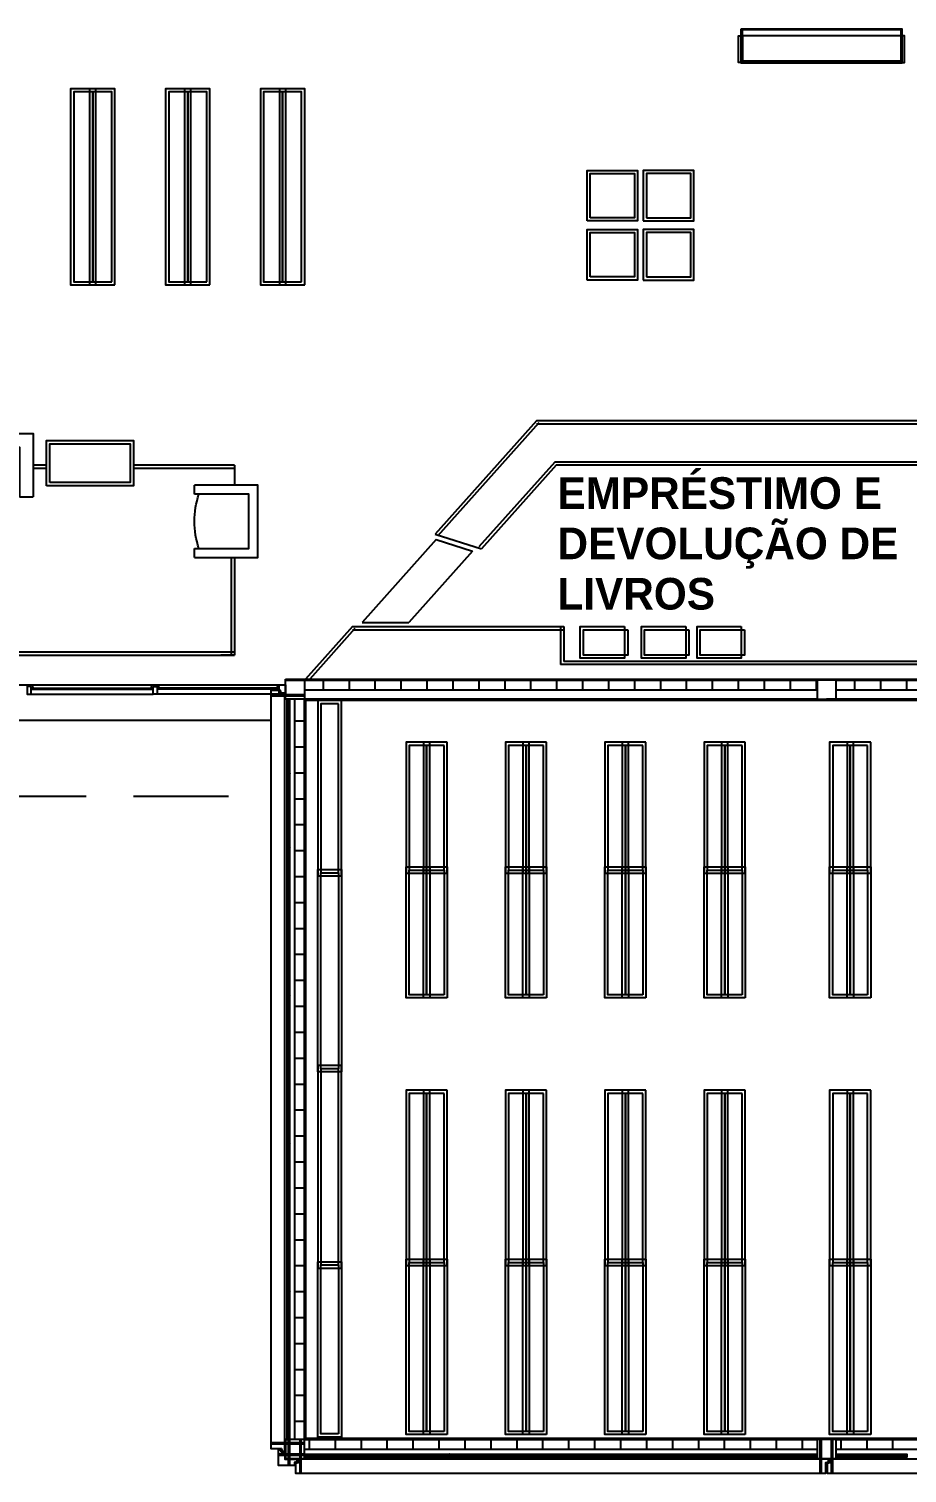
# Model space of a CAD drawing. Extents: x 2217 to 2324, y 363 to 419.
# Drawn here: x 2238.87 to 2252.74, y 364.52 to 387.34 of the extents above; entities that cross this region are included whole.
import ezdxf

# ---------------------------------------------------------------- set-up
doc = ezdxf.new("R2010")
doc.units = 0
doc.header["$LTSCALE"] = 12
doc.header["$MEASUREMENT"] = 0
doc.linetypes.add('HIDDEN', pattern=[0.375, 0.25, -0.125])
doc.layers.get('0').update_dxf_attribs({"linetype": 'CONTINUOUS'})
for name, color, linetype in [('AISLACION', 2, 'CONTINUOUS'), ('ANAQUELES', 2, 'CONTINUOUS'), ('CARPINTERIA', 2, 'CONTINUOUS'), ('ESTRUCTURA', 7, 'CONTINUOUS'), ('MUEBLES', 2, 'CONTINUOUS'), ('MURO-INT', 4, 'CONTINUOUS'), ('NOMBRES3', 3, 'CONTINUOUS'), ('PREMOLDHORMIGON', 7, 'CONTINUOUS'), ('PROYECCIÓN', 4, 'HIDDEN'), ('VIDRIO', 8, 'CONTINUOUS')]:
    doc.layers.add(name, color=color, linetype=linetype)
doc.styles.add('NOMBRES3', font='cityb___.ttf')
pattern_1 = [(315, (0, 0), (0.006187184335, 0.006187184335), []), (45, (0, 0), (-0.006187184335, 0.006187184335), [])]
pattern_2 = [(315, (0, -0.082716), (0.006187184335, 0.006187184335), []), (45, (0, -0.082716), (-0.006187184335, 0.006187184335), [])]

# ---------------------------------------------------------------- blocks, each defined once
blk = doc.blocks.new('MHPLS514')
for p, q in [((-0.3, -0.65), (-0.3, -0.1)), ((-0.4, -0.7), (-0.3, -0.7)), ((0.3, -0.7), (0.4, -0.7))]:
    blk.add_line(p, q)
for points in [[(-0.4, -0.7), (-0.4, 0), (0.4, 0), (0.4, -0.7)], [(-0.3, -0.7), (-0.3, -0.1), (0.3, -0.1), (0.3, -0.7)]]:
    blk.add_lwpolyline(points)
blk.add_arc((0, 0.225), 0.925, 251.0754, 288.9246)
blk = doc.blocks.new('MHPLS515')
for p, q in [((-0.3, -0.657), (-0.3, -0.15)), ((0.3, -0.657), (0.3, -0.15)), ((-0.85, -0.7), (-1, -0.7)), ((1, -0.7), (0.85, -0.7))]:
    blk.add_line(p, q)
for points in [[(1, -0.7), (1, 0), (-1, 0), (-1, -0.7)], [(0.85, -0.7), (0.85, -0.15), (-0.85, -0.15), (-0.85, -0.7)]]:
    blk.add_lwpolyline(points)
for centre, start, end in [((-0.6, 0.358), 256.338, 286.4652), ((0, 0.358), 253.5348, 286.4652), ((0.6, 0.358), 253.5348, 283.662)]:
    blk.add_arc(centre, 1.058, start, end)

msp = doc.modelspace()

# ---------------------------------------------------------------- hatches: boundary and pattern name
at = {"layer": 'AISLACION'}
h = msp.add_hatch(dxfattribs=at)
h.set_pattern_fill('ANSI37', color=8, scale=0.07, angle=-90, style=0)
h.set_pattern_definition(pattern_1)
h.paths.add_polyline_path([(2242.941, 375.582), (2242.992, 375.582), (2242.992, 376.747), (2242.941, 376.747)])
h = msp.add_hatch(dxfattribs=at)
h.set_pattern_fill('ANSI37', color=8, scale=0.07, angle=-90, style=0)
h.set_pattern_definition(pattern_1)
h.paths.add_polyline_path([(2242.941, 374.412), (2242.992, 374.412), (2242.992, 375.577), (2242.941, 375.577)])
h = msp.add_hatch(dxfattribs=at)
h.set_pattern_fill('ANSI37', color=8, scale=0.07, angle=-90, style=0)
h.set_pattern_definition(pattern_1)
h.paths.add_polyline_path([(2242.941, 373.242), (2242.992, 373.242), (2242.992, 374.407), (2242.941, 374.407)])
h = msp.add_hatch(dxfattribs=at)
h.set_pattern_fill('ANSI37', color=8, scale=0.07, angle=-90, style=0)
h.set_pattern_definition(pattern_1)
h.paths.add_polyline_path([(2242.941, 372.072), (2242.992, 372.072), (2242.992, 373.237), (2242.941, 373.237)])
h = msp.add_hatch(dxfattribs=at)
h.set_pattern_fill('ANSI37', color=8, scale=0.07, angle=-90, style=0)
h.set_pattern_definition(pattern_1)
h.paths.add_polyline_path([(2242.941, 370.902), (2242.992, 370.902), (2242.992, 372.067), (2242.941, 372.067)])
h = msp.add_hatch(dxfattribs=at)
h.set_pattern_fill('ANSI37', color=8, scale=0.07, angle=-90, style=0)
h.set_pattern_definition(pattern_1)
h.paths.add_polyline_path([(2242.941, 369.732), (2242.992, 369.732), (2242.992, 370.897), (2242.941, 370.897)])
h = msp.add_hatch(dxfattribs=at)
h.set_pattern_fill('ANSI37', color=8, scale=0.07, angle=-90, style=0)
h.set_pattern_definition(pattern_1)
h.paths.add_polyline_path([(2242.941, 368.562), (2242.992, 368.562), (2242.992, 369.727), (2242.941, 369.727)])
h = msp.add_hatch(dxfattribs=at)
h.set_pattern_fill('ANSI37', color=8, scale=0.07, angle=-90, style=0)
h.set_pattern_definition(pattern_1)
h.paths.add_polyline_path([(2242.941, 367.392), (2242.992, 367.392), (2242.992, 368.557), (2242.941, 368.557)])
h = msp.add_hatch(dxfattribs=at)
h.set_pattern_fill('ANSI37', color=8, scale=0.07, angle=-90, style=0)
h.set_pattern_definition(pattern_1)
h.paths.add_polyline_path([(2242.941, 366.222), (2242.992, 366.222), (2242.992, 367.387), (2242.941, 367.387)])
h = msp.add_hatch(dxfattribs=at)
h.set_pattern_fill('ANSI37', color=8, scale=0.07, angle=-90, style=0)
h.set_pattern_definition(pattern_1)
h.paths.add_polyline_path([(2242.941, 365.052), (2242.992, 365.052), (2242.992, 366.217), (2242.941, 366.217)])
h = msp.add_hatch(dxfattribs=at)
h.set_pattern_fill('ANSI37', color=8, scale=0.07, angle=-90, style=0)
h.set_pattern_definition(pattern_2)
h.paths.add_polyline_path([(2243.221, 364.769), (2243.221, 364.82), (2244.341, 364.82), (2244.341, 364.769)])
h = msp.add_hatch(dxfattribs=at)
h.set_pattern_fill('ANSI37', color=8, scale=0.07, angle=-90, style=0)
h.set_pattern_definition(pattern_2)
h.paths.add_polyline_path([(2244.346, 364.769), (2244.346, 364.82), (2245.511, 364.82), (2245.511, 364.769)])
h = msp.add_hatch(dxfattribs=at)
h.set_pattern_fill('ANSI37', color=8, scale=0.07, angle=-90, style=0)
h.set_pattern_definition(pattern_2)
h.paths.add_polyline_path([(2245.516, 364.769), (2245.516, 364.82), (2246.681, 364.82), (2246.681, 364.769)])
h = msp.add_hatch(dxfattribs=at)
h.set_pattern_fill('ANSI37', color=8, scale=0.07, angle=-90, style=0)
h.set_pattern_definition(pattern_2)
h.paths.add_polyline_path([(2246.686, 364.769), (2246.686, 364.82), (2247.851, 364.82), (2247.851, 364.769)])
h = msp.add_hatch(dxfattribs=at)
h.set_pattern_fill('ANSI37', color=8, scale=0.07, angle=-90, style=0)
h.set_pattern_definition(pattern_1)
h.paths.add_polyline_path([(2247.856, 364.769), (2247.856, 364.82), (2249.021, 364.82), (2249.021, 364.769)])
h = msp.add_hatch(dxfattribs=at)
h.set_pattern_fill('ANSI37', color=8, scale=0.07, angle=-90, style=0)
h.set_pattern_definition(pattern_2)
h.paths.add_polyline_path([(2249.026, 364.769), (2249.026, 364.82), (2250.191, 364.82), (2250.191, 364.769)])
h = msp.add_hatch(dxfattribs=at)
h.set_pattern_fill('ANSI37', color=8, scale=0.07, angle=-90, style=0)
h.set_pattern_definition(pattern_2)
h.paths.add_polyline_path([(2250.196, 364.769), (2250.196, 364.82), (2251.316, 364.82), (2251.316, 364.769)])
h = msp.add_hatch(dxfattribs=at)
h.set_pattern_fill('ANSI37', color=8, scale=0.07, angle=-90, style=0)
h.set_pattern_definition(pattern_1)
h.paths.add_polyline_path([(2251.621, 364.769), (2251.621, 364.82), (2252.741, 364.82), (2252.741, 364.769)])
at = {"layer": 'MURO-INT'}
h = msp.add_hatch(dxfattribs=at)
h.set_pattern_fill('_U', color=2, scale=0.41, angle=90, style=0, pattern_type=0)
h.set_pattern_definition([(90, (0, 0), (-0.41, 3e-17), [])])
h.paths.add_polyline_path([(2251.321, 377.049), (2243.221, 377.049), (2243.221, 376.899), (2251.321, 376.899)])
h = msp.add_hatch(dxfattribs=at)
h.set_pattern_fill('_U', color=2, scale=0.41, angle=90, style=0, pattern_type=0)
h.set_pattern_definition([(90, (8.4, 0), (-0.41, 3e-17), [])])
h.paths.add_polyline_path([(2259.721, 377.049), (2251.621, 377.049), (2251.621, 376.899), (2259.721, 376.899)])
h = msp.add_hatch(dxfattribs=at)
h.set_pattern_fill('_U,_O', color=2, scale=0.41, pattern_type=0)
h.set_pattern_definition([(0, (25.2, 777.7983), (0, -0.41), [])])
h.paths.add_polyline_path([(2243.221, 365.049), (2243.071, 365.049), (2243.071, 376.749), (2243.221, 376.749)])
h = msp.add_hatch(dxfattribs=at)
h.set_pattern_fill('_U,_O', color=2, scale=0.41, angle=90, pattern_type=0)
h.set_pattern_definition([(270, (25.2, 777.7983), (-0.41, -3e-17), [])])
h.paths.add_polyline_path([(2251.321, 364.899), (2243.221, 364.899), (2243.221, 365.049), (2251.321, 365.049)])
h = msp.add_hatch(dxfattribs=at)
h.set_pattern_fill('_U,_O', color=2, scale=0.41, angle=90, pattern_type=0)
h.set_pattern_definition([(270, (33.6, 777.7983), (-0.41, -3e-17), [])])
h.paths.add_polyline_path([(2259.721, 364.899), (2251.621, 364.899), (2251.621, 365.049), (2259.721, 365.049)])

# ---------------------------------------------------------------- linework, layer by layer
at = {"layer": 'AISLACION'}
for points in [[(2242.941, 375.582), (2242.992, 375.582), (2242.992, 376.747), (2242.941, 376.747)], [(2242.941, 374.412), (2242.992, 374.412), (2242.992, 375.577), (2242.941, 375.577)], [(2242.941, 373.242), (2242.992, 373.242), (2242.992, 374.407), (2242.941, 374.407)], [(2242.941, 372.072), (2242.992, 372.072), (2242.992, 373.237), (2242.941, 373.237)], [(2242.941, 370.902), (2242.992, 370.902), (2242.992, 372.067), (2242.941, 372.067)], [(2242.941, 369.732), (2242.992, 369.732), (2242.992, 370.897), (2242.941, 370.897)], [(2242.941, 368.562), (2242.992, 368.562), (2242.992, 369.727), (2242.941, 369.727)], [(2242.941, 367.392), (2242.992, 367.392), (2242.992, 368.557), (2242.941, 368.557)], [(2242.941, 366.222), (2242.992, 366.222), (2242.992, 367.387), (2242.941, 367.387)], [(2242.941, 365.052), (2242.992, 365.052), (2242.992, 366.217), (2242.941, 366.217)], [(2243.221, 364.769), (2243.221, 364.82), (2244.341, 364.82), (2244.341, 364.769)], [(2244.346, 364.769), (2244.346, 364.82), (2245.511, 364.82), (2245.511, 364.769)], [(2245.516, 364.769), (2245.516, 364.82), (2246.681, 364.82), (2246.681, 364.769)], [(2246.686, 364.769), (2246.686, 364.82), (2247.851, 364.82), (2247.851, 364.769)], [(2247.856, 364.769), (2247.856, 364.82), (2249.021, 364.82), (2249.021, 364.769)], [(2249.026, 364.769), (2249.026, 364.82), (2250.191, 364.82), (2250.191, 364.769)], [(2250.196, 364.769), (2250.196, 364.82), (2251.316, 364.82), (2251.316, 364.769)], [(2251.621, 364.769), (2251.621, 364.82), (2252.741, 364.82), (2252.741, 364.769)]]:
    msp.add_lwpolyline(points, close=True, dxfattribs=at)
at = {"layer": 'ANAQUELES', "color": 8}
for points in [[(2239.926, 383.299), (2239.926, 386.399), (2239.526, 386.399), (2239.526, 383.299)], [(2240.226, 383.299), (2240.226, 386.399), (2239.826, 386.399), (2239.826, 383.299)], [(2241.426, 383.299), (2241.426, 386.399), (2241.026, 386.399), (2241.026, 383.299)], [(2241.726, 383.299), (2241.726, 386.399), (2241.326, 386.399), (2241.326, 383.299)], [(2242.926, 383.299), (2242.926, 386.399), (2242.526, 386.399), (2242.526, 383.299)], [(2243.226, 383.299), (2243.226, 386.399), (2242.826, 386.399), (2242.826, 383.299)], [(2243.807, 376.729), (2243.432, 376.729), (2243.432, 373.959), (2243.807, 373.959)], [(2245.202, 376.069), (2244.827, 376.069), (2244.827, 373.999), (2245.202, 373.999)], [(2245.477, 376.069), (2245.102, 376.069), (2245.102, 373.999), (2245.477, 373.999)], [(2246.772, 376.069), (2246.397, 376.069), (2246.397, 373.999), (2246.772, 373.999)], [(2247.047, 376.069), (2246.672, 376.069), (2246.672, 373.999), (2247.047, 373.999)], [(2248.342, 376.069), (2247.967, 376.069), (2247.967, 373.999), (2248.342, 373.999)], [(2248.617, 376.069), (2248.242, 376.069), (2248.242, 373.999), (2248.617, 373.999)], [(2249.912, 376.069), (2249.537, 376.069), (2249.537, 373.999), (2249.912, 373.999)], [(2250.187, 376.069), (2249.812, 376.069), (2249.812, 373.999), (2250.187, 373.999)], [(2251.895, 376.069), (2251.52, 376.069), (2251.52, 373.999), (2251.895, 373.999)], [(2252.17, 376.069), (2251.795, 376.069), (2251.795, 373.999), (2252.17, 373.999)], [(2243.807, 370.859), (2243.432, 370.859), (2243.432, 374.059), (2243.807, 374.059)], [(2245.202, 372.029), (2244.827, 372.029), (2244.827, 374.099), (2245.202, 374.099)], [(2245.477, 372.029), (2245.102, 372.029), (2245.102, 374.099), (2245.477, 374.099)], [(2246.772, 372.029), (2246.397, 372.029), (2246.397, 374.099), (2246.772, 374.099)], [(2247.047, 372.029), (2246.672, 372.029), (2246.672, 374.099), (2247.047, 374.099)], [(2248.342, 372.029), (2247.967, 372.029), (2247.967, 374.099), (2248.342, 374.099)], [(2248.617, 372.029), (2248.242, 372.029), (2248.242, 374.099), (2248.617, 374.099)], [(2249.912, 372.029), (2249.537, 372.029), (2249.537, 374.099), (2249.912, 374.099)], [(2250.187, 372.029), (2249.812, 372.029), (2249.812, 374.099), (2250.187, 374.099)], [(2251.895, 372.029), (2251.52, 372.029), (2251.52, 374.099), (2251.895, 374.099)], [(2252.17, 372.029), (2251.795, 372.029), (2251.795, 374.099), (2252.17, 374.099)], [(2243.807, 370.959), (2243.432, 370.959), (2243.432, 367.759), (2243.807, 367.759)], [(2245.202, 370.569), (2244.827, 370.569), (2244.827, 367.799), (2245.202, 367.799)], [(2245.477, 370.569), (2245.102, 370.569), (2245.102, 367.799), (2245.477, 367.799)], [(2246.772, 370.569), (2246.397, 370.569), (2246.397, 367.799), (2246.772, 367.799)], [(2247.047, 370.569), (2246.672, 370.569), (2246.672, 367.799), (2247.047, 367.799)], [(2248.342, 370.569), (2247.967, 370.569), (2247.967, 367.799), (2248.342, 367.799)], [(2248.617, 370.569), (2248.242, 370.569), (2248.242, 367.799), (2248.617, 367.799)], [(2249.912, 370.569), (2249.537, 370.569), (2249.537, 367.799), (2249.912, 367.799)], [(2250.187, 370.569), (2249.812, 370.569), (2249.812, 367.799), (2250.187, 367.799)], [(2251.895, 370.569), (2251.52, 370.569), (2251.52, 367.799), (2251.895, 367.799)], [(2252.17, 370.569), (2251.795, 370.569), (2251.795, 367.799), (2252.17, 367.799)], [(2243.807, 365.089), (2243.432, 365.089), (2243.432, 367.859), (2243.807, 367.859)], [(2245.202, 365.129), (2244.827, 365.129), (2244.827, 367.899), (2245.202, 367.899)], [(2245.477, 365.129), (2245.102, 365.129), (2245.102, 367.899), (2245.477, 367.899)], [(2246.772, 365.129), (2246.397, 365.129), (2246.397, 367.899), (2246.772, 367.899)], [(2247.047, 365.129), (2246.672, 365.129), (2246.672, 367.899), (2247.047, 367.899)], [(2248.342, 365.129), (2247.967, 365.129), (2247.967, 367.899), (2248.342, 367.899)], [(2248.617, 365.129), (2248.242, 365.129), (2248.242, 367.899), (2248.617, 367.899)], [(2249.912, 365.129), (2249.537, 365.129), (2249.537, 367.899), (2249.912, 367.899)], [(2250.187, 365.129), (2249.812, 365.129), (2249.812, 367.899), (2250.187, 367.899)], [(2251.895, 365.129), (2251.52, 365.129), (2251.52, 367.899), (2251.895, 367.899)], [(2252.17, 365.129), (2251.795, 365.129), (2251.795, 367.899), (2252.17, 367.899)]]:
    msp.add_lwpolyline(points, close=True, dxfattribs=at)
at = {"layer": 'ANAQUELES'}
for points in [[(2239.876, 383.349), (2239.876, 386.349), (2239.576, 386.349), (2239.576, 383.349)], [(2240.176, 383.349), (2240.176, 386.349), (2239.876, 386.349), (2239.876, 383.349)], [(2241.376, 383.349), (2241.376, 386.349), (2241.076, 386.349), (2241.076, 383.349)], [(2241.676, 383.349), (2241.676, 386.349), (2241.376, 386.349), (2241.376, 383.349)], [(2242.876, 383.349), (2242.876, 386.349), (2242.576, 386.349), (2242.576, 383.349)], [(2243.176, 383.349), (2243.176, 386.349), (2242.876, 386.349), (2242.876, 383.349)], [(2243.757, 376.679), (2243.482, 376.679), (2243.482, 374.009), (2243.757, 374.009)], [(2245.152, 376.019), (2244.877, 376.019), (2244.877, 374.049), (2245.152, 374.049)], [(2245.427, 376.019), (2245.152, 376.019), (2245.152, 374.049), (2245.427, 374.049)], [(2246.722, 376.019), (2246.447, 376.019), (2246.447, 374.049), (2246.722, 374.049)], [(2246.997, 376.019), (2246.722, 376.019), (2246.722, 374.049), (2246.997, 374.049)], [(2248.292, 376.019), (2248.017, 376.019), (2248.017, 374.049), (2248.292, 374.049)], [(2248.567, 376.019), (2248.292, 376.019), (2248.292, 374.049), (2248.567, 374.049)], [(2249.862, 376.019), (2249.587, 376.019), (2249.587, 374.049), (2249.862, 374.049)], [(2250.137, 376.019), (2249.862, 376.019), (2249.862, 374.049), (2250.137, 374.049)], [(2251.845, 376.019), (2251.57, 376.019), (2251.57, 374.049), (2251.845, 374.049)], [(2252.12, 376.019), (2251.845, 376.019), (2251.845, 374.049), (2252.12, 374.049)], [(2243.757, 370.909), (2243.482, 370.909), (2243.482, 374.009), (2243.757, 374.009)], [(2245.152, 372.079), (2244.877, 372.079), (2244.877, 374.049), (2245.152, 374.049)], [(2245.427, 372.079), (2245.152, 372.079), (2245.152, 374.049), (2245.427, 374.049)], [(2246.722, 372.079), (2246.447, 372.079), (2246.447, 374.049), (2246.722, 374.049)], [(2246.997, 372.079), (2246.722, 372.079), (2246.722, 374.049), (2246.997, 374.049)], [(2248.292, 372.079), (2248.017, 372.079), (2248.017, 374.049), (2248.292, 374.049)], [(2248.567, 372.079), (2248.292, 372.079), (2248.292, 374.049), (2248.567, 374.049)], [(2249.862, 372.079), (2249.587, 372.079), (2249.587, 374.049), (2249.862, 374.049)], [(2250.137, 372.079), (2249.862, 372.079), (2249.862, 374.049), (2250.137, 374.049)], [(2251.845, 372.079), (2251.57, 372.079), (2251.57, 374.049), (2251.845, 374.049)], [(2252.12, 372.079), (2251.845, 372.079), (2251.845, 374.049), (2252.12, 374.049)], [(2243.757, 370.909), (2243.482, 370.909), (2243.482, 367.809), (2243.757, 367.809)], [(2245.152, 370.519), (2244.877, 370.519), (2244.877, 367.849), (2245.152, 367.849)], [(2245.427, 370.519), (2245.152, 370.519), (2245.152, 367.849), (2245.427, 367.849)], [(2246.722, 370.519), (2246.447, 370.519), (2246.447, 367.849), (2246.722, 367.849)], [(2246.997, 370.519), (2246.722, 370.519), (2246.722, 367.849), (2246.997, 367.849)], [(2248.292, 370.519), (2248.017, 370.519), (2248.017, 367.849), (2248.292, 367.849)], [(2248.567, 370.519), (2248.292, 370.519), (2248.292, 367.849), (2248.567, 367.849)], [(2249.862, 370.519), (2249.587, 370.519), (2249.587, 367.849), (2249.862, 367.849)], [(2250.137, 370.519), (2249.862, 370.519), (2249.862, 367.849), (2250.137, 367.849)], [(2251.845, 370.519), (2251.57, 370.519), (2251.57, 367.849), (2251.845, 367.849)], [(2252.12, 370.519), (2251.845, 370.519), (2251.845, 367.849), (2252.12, 367.849)], [(2243.757, 365.139), (2243.482, 365.139), (2243.482, 367.809), (2243.757, 367.809)], [(2245.152, 365.179), (2244.877, 365.179), (2244.877, 367.849), (2245.152, 367.849)], [(2245.427, 365.179), (2245.152, 365.179), (2245.152, 367.849), (2245.427, 367.849)], [(2246.722, 365.179), (2246.447, 365.179), (2246.447, 367.849), (2246.722, 367.849)], [(2246.997, 365.179), (2246.722, 365.179), (2246.722, 367.849), (2246.997, 367.849)], [(2248.292, 365.179), (2248.017, 365.179), (2248.017, 367.849), (2248.292, 367.849)], [(2248.567, 365.179), (2248.292, 365.179), (2248.292, 367.849), (2248.567, 367.849)], [(2249.862, 365.179), (2249.587, 365.179), (2249.587, 367.849), (2249.862, 367.849)], [(2250.137, 365.179), (2249.862, 365.179), (2249.862, 367.849), (2250.137, 367.849)], [(2251.845, 365.179), (2251.57, 365.179), (2251.57, 367.849), (2251.845, 367.849)], [(2252.12, 365.179), (2251.845, 365.179), (2251.845, 367.849), (2252.12, 367.849)]]:
    msp.add_lwpolyline(points, close=True, dxfattribs=at)
at = {"layer": 'CARPINTERIA'}
for p, q in [((2252.643, 387.235), (2250.143, 387.235)), ((2251.503, 364.739), (2251.503, 364.739))]:
    msp.add_line(p, q, dxfattribs=at)
at = {"layer": 'CARPINTERIA', "color": 8}
msp.add_line((2234.921, 376.979), (2242.821, 376.979), dxfattribs=at)
at = {"layer": 'CARPINTERIA'}
for points in [[(2250.143, 386.815), (2250.081, 386.815), (2250.081, 387.235), (2250.143, 387.235)], [(2250.143, 387.335), (2252.643, 387.335), (2252.643, 386.835), (2250.143, 386.835)], [(2252.643, 386.815), (2252.705, 386.815), (2252.705, 387.235), (2252.643, 387.235)], [(2238.901, 376.949), (2238.841, 376.949), (2238.841, 376.829), (2238.901, 376.829)], [(2238.911, 376.947), (2238.931, 376.947), (2238.931, 376.927), (2238.911, 376.927)], [(2240.821, 376.947), (2240.801, 376.947), (2240.801, 376.927), (2240.821, 376.927)], [(2240.831, 376.949), (2240.891, 376.949), (2240.891, 376.829), (2240.831, 376.829)], [(2240.901, 376.947), (2240.921, 376.947), (2240.921, 376.927), (2240.901, 376.927)], [(2242.811, 376.947), (2242.791, 376.947), (2242.791, 376.927), (2242.811, 376.927)], [(2242.821, 376.979), (2242.921, 376.979), (2242.921, 376.829), (2242.821, 376.829)]]:
    msp.add_lwpolyline(points, close=True, dxfattribs=at)
at = {"layer": 'CARPINTERIA', "color": 8}
msp.add_lwpolyline([(2250.123, 387.345), (2252.663, 387.345), (2252.663, 386.805), (2250.123, 386.805)], close=True, dxfattribs=at)
for points in [[(2238.901, 376.829), (2240.831, 376.829)], [(2242.821, 376.829), (2240.891, 376.829)]]:
    msp.add_lwpolyline(points, dxfattribs=at)
at = {"layer": 'ESTRUCTURA'}
for points in [[(2242.921, 377.049), (2243.221, 377.049), (2243.221, 376.749), (2242.921, 376.749)], [(2251.321, 376.749), (2251.621, 376.749), (2251.621, 377.049), (2251.321, 377.049)], [(2242.921, 364.749), (2243.221, 364.749), (2243.221, 365.049), (2242.921, 365.049)], [(2251.321, 364.749), (2251.621, 364.749), (2251.621, 365.049), (2251.321, 365.049)]]:
    msp.add_lwpolyline(points, close=True, dxfattribs=at)
at = {"layer": 'MUEBLES'}
for p, q in [((2246.886, 381.149), (2245.286, 379.359)), ((2254.771, 381.149), (2246.886, 381.149)), ((2239.146, 380.449), (2238.932, 380.449)), ((2242.113, 380.449), (2240.517, 380.449)), ((2247.199, 380.449), (2246.017, 379.126)), ((2253.619, 380.449), (2247.199, 380.449)), ((2245.302, 379.276), (2244.131, 377.965)), ((2245.286, 379.359), (2246.017, 379.126)), ((2245.302, 379.276), (2245.877, 379.092)), ((2242.113, 378.991), (2242.113, 377.449)), ((2245.877, 379.092), (2244.869, 377.965)), ((2243.981, 377.899), (2243.239, 377.069)), ((2243.981, 377.899), (2247.317, 377.899)), ((2244.131, 377.965), (2244.869, 377.965)), ((2247.317, 377.899), (2247.317, 377.349)), ((2235.63, 377.449), (2242.113, 377.449)), ((2242.113, 377.449), (2241.898, 377.449)), ((2266.581, 377.349), (2247.317, 377.349))]:
    msp.add_line(p, q, dxfattribs=at)
at = {"layer": 'MUEBLES', "color": 8}
for p, q in [((2246.923, 381.116), (2245.323, 379.326)), ((2254.771, 381.099), (2246.886, 381.099)), ((2239.146, 380.399), (2238.932, 380.399)), ((2242.113, 380.399), (2240.517, 380.399)), ((2242.113, 380.449), (2242.113, 380.133)), ((2247.176, 380.499), (2245.979, 379.16)), ((2253.658, 380.499), (2247.176, 380.499)), ((2242.063, 378.991), (2242.063, 377.449)), ((2244.018, 377.866), (2243.306, 377.069)), ((2243.981, 377.849), (2247.317, 377.849)), ((2247.267, 377.899), (2247.267, 377.299)), ((2235.63, 377.499), (2242.113, 377.499)), ((2266.581, 377.299), (2247.267, 377.299))]:
    msp.add_line(p, q, dxfattribs=at)
at = {"layer": 'MUEBLES'}
for points in [[(2247.686, 384.309), (2247.686, 385.109), (2248.486, 385.109), (2248.486, 384.309)], [(2248.575, 384.309), (2249.375, 384.309), (2249.375, 385.109), (2248.575, 385.109)], [(2247.686, 383.375), (2247.686, 384.175), (2248.486, 384.175), (2248.486, 383.375)], [(2248.575, 383.375), (2249.375, 383.375), (2249.375, 384.175), (2248.575, 384.175)], [(2239.146, 380.123), (2239.146, 380.838), (2240.517, 380.838), (2240.517, 380.123)]]:
    msp.add_lwpolyline(points, close=True, dxfattribs=at)
at = {"layer": 'MUEBLES', "color": 8}
for points in [[(2247.736, 384.359), (2247.736, 385.059), (2248.436, 385.059), (2248.436, 384.359)], [(2248.625, 384.359), (2249.325, 384.359), (2249.325, 385.059), (2248.625, 385.059)], [(2247.736, 383.425), (2247.736, 384.125), (2248.436, 384.125), (2248.436, 383.425)], [(2248.625, 383.425), (2249.325, 383.425), (2249.325, 384.125), (2248.625, 384.125)], [(2239.196, 380.173), (2239.196, 380.788), (2240.467, 380.788), (2240.467, 380.173)]]:
    msp.add_lwpolyline(points, close=True, dxfattribs=at)
at = {"layer": 'MUEBLES', "color": 1}
for points in [[(2248.28, 377.899), (2248.28, 377.399), (2247.58, 377.399), (2247.58, 377.899)], [(2248.33, 377.849), (2248.33, 377.449), (2247.63, 377.449), (2247.63, 377.849)], [(2249.245, 377.899), (2249.245, 377.399), (2248.545, 377.399), (2248.545, 377.899)], [(2249.295, 377.849), (2249.295, 377.449), (2248.595, 377.449), (2248.595, 377.849)], [(2250.124, 377.899), (2250.124, 377.399), (2249.424, 377.399), (2249.424, 377.899)], [(2250.174, 377.849), (2250.174, 377.449), (2249.474, 377.449), (2249.474, 377.849)]]:
    msp.add_lwpolyline(points, close=True, dxfattribs=at)
at = {"layer": 'MURO-INT', "color": 8}
for p, q in [((2242.921, 377.069), (2251.471, 377.069)), ((2242.921, 377.049), (2242.921, 377.069)), ((2251.471, 377.069), (2259.871, 377.069)), ((2243.241, 365.049), (2243.241, 376.749)), ((2251.471, 376.729), (2243.241, 376.729)), ((2259.871, 376.729), (2251.471, 376.729)), ((2243.221, 365.069), (2251.471, 365.069)), ((2251.471, 365.069), (2259.871, 365.069))]:
    msp.add_line(p, q, dxfattribs=at)
at = {"layer": 'MURO-INT'}
for p, q in [((2243.221, 377.049), (2251.321, 377.049)), ((2243.221, 376.899), (2251.321, 376.899)), ((2251.621, 377.049), (2259.721, 377.049)), ((2251.621, 376.899), (2259.721, 376.899)), ((2243.071, 365.049), (2243.071, 376.749)), ((2251.321, 376.749), (2243.071, 376.749)), ((2243.221, 365.049), (2243.221, 376.749)), ((2259.721, 376.749), (2251.471, 376.749)), ((2234.671, 376.419), (2242.691, 376.419)), ((2243.221, 365.049), (2251.321, 365.049)), ((2251.621, 365.049), (2259.721, 365.049)), ((2243.221, 364.899), (2251.321, 364.899)), ((2251.621, 364.899), (2259.721, 364.899))]:
    msp.add_line(p, q, dxfattribs=at)
at = {"layer": 'PREMOLDHORMIGON', "color": 8}
for p, q in [((2243.221, 376.819), (2242.691, 376.819)), ((2243.221, 376.799), (2242.691, 376.799)), ((2243.221, 364.999), (2242.691, 364.999)), ((2242.971, 364.639), (2242.971, 365.049)), ((2242.991, 364.639), (2242.991, 365.049)), ((2243.151, 364.519), (2243.151, 365.049)), ((2243.151, 364.639), (2243.151, 365.049)), ((2243.171, 364.519), (2243.171, 365.049)), ((2243.171, 364.639), (2243.171, 365.049)), ((2251.371, 364.519), (2251.371, 365.049)), ((2251.391, 364.519), (2251.391, 365.049)), ((2251.551, 364.519), (2251.551, 365.049)), ((2251.571, 364.519), (2251.571, 365.049)), ((2243.221, 364.979), (2242.691, 364.979)), ((2243.221, 364.819), (2242.811, 364.819)), ((2243.221, 364.799), (2242.811, 364.799))]:
    msp.add_line(p, q, dxfattribs=at)
at = {"layer": 'PREMOLDHORMIGON'}
for points in [[(2242.911, 364.868), (2242.911, 376.848), (2242.855, 376.848), (2242.843, 376.889), (2242.691, 376.889), (2242.691, 364.909), (2242.858, 364.909), (2242.87, 364.868)], [(2242.855, 364.848), (2242.911, 364.848), (2242.911, 364.739), (2243.103, 364.739), (2243.103, 364.699), (2243.061, 364.687), (2243.061, 364.639), (2242.811, 364.639), (2242.811, 364.889), (2242.843, 364.889)], [(2251.503, 364.739), (2243.123, 364.739), (2243.123, 364.683), (2243.081, 364.671), (2243.081, 364.519), (2251.461, 364.519), (2251.461, 364.686), (2251.503, 364.698)], [(2259.903, 364.739), (2251.523, 364.739), (2251.523, 364.683), (2251.481, 364.671), (2251.481, 364.519), (2259.861, 364.519), (2259.861, 364.686), (2259.903, 364.698)]]:
    msp.add_lwpolyline(points, close=True, dxfattribs=at)
at = {"layer": 'PREMOLDHORMIGON', "color": 8}
for points in [[(2242.87, 364.868), (2242.911, 364.868), (2242.911, 364.848), (2242.87, 364.848)], [(2243.123, 364.698), (2243.123, 364.739), (2243.103, 364.739), (2243.103, 364.698)], [(2251.523, 364.698), (2251.523, 364.739), (2251.503, 364.739), (2251.503, 364.698)]]:
    msp.add_lwpolyline(points, close=True, dxfattribs=at)
at = {"layer": 'PROYECCIÓN', "linetype": 'HIDDEN', "ltscale": 0.5}
msp.add_line((2218.021, 375.219), (2242.691, 375.219), dxfattribs=at)
at = {"layer": 'VIDRIO'}
for points in [[(2238.901, 376.927), (2240.831, 376.927)], [(2238.901, 376.907), (2240.831, 376.907)], [(2242.821, 376.927), (2240.891, 376.927)], [(2242.821, 376.907), (2240.891, 376.907)]]:
    msp.add_lwpolyline(points, dxfattribs=at)

# ---------------------------------------------------------------- block references
at = {"layer": 'MUEBLES', "xscale": -1.428571428571429, "yscale": 1.428571428571429, "zscale": 1.428571428571429}
msp.add_blockref('MHPLS515', (2237.504, 380.949), dxfattribs=at)
at = {"layer": 'MUEBLES', "xscale": -1.428571428571429, "yscale": 1.428571428571429, "zscale": 1.428571428571429, "rotation": 270}
msp.add_blockref('MHPLS514', (2242.483, 379.562), dxfattribs=at)

# ---------------------------------------------------------------- texts
at = {"layer": 'NOMBRES3', "style": 'NOMBRES3'}
for s, p in [('EMPRÉSTIMO E', (2247.219, 379.759)), ('DEVOLUÇÃO DE', (2247.219, 378.963)), ('LIVROS', (2247.219, 378.167))]:
    msp.add_text(s, height=0.5, dxfattribs=at).set_placement(p)

doc.saveas('drawing.dxf')
